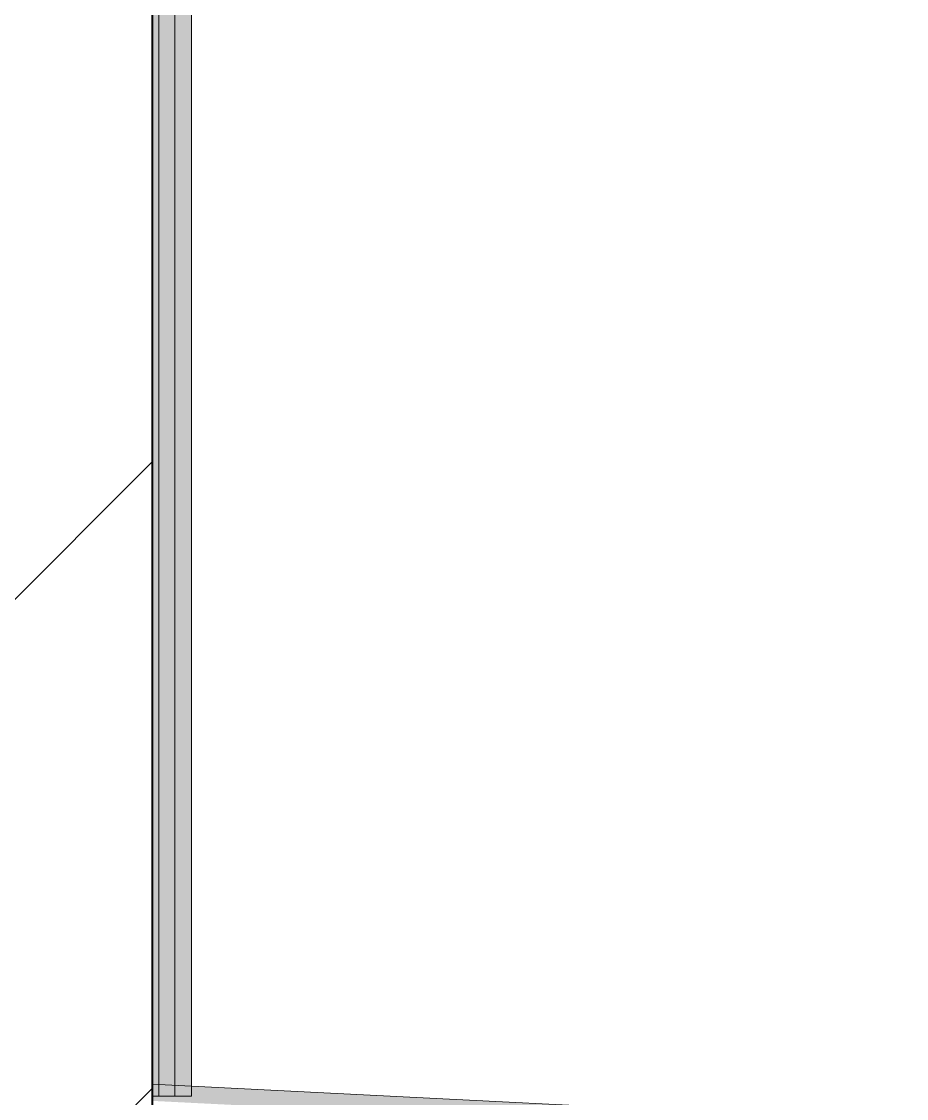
# Model space of a CAD drawing. Header units: millimetres. Extents: x -515342 to 330399, y -224905 to 507333.
# Drawn here: x 256116.8 to 256338.7, y 101749.4 to 102019.5 of the extents above; entities that cross this region are included whole.
import ezdxf

# ---------------------------------------------------------------- set-up
doc = ezdxf.new("R2010")
doc.units = ezdxf.units.MM
for name, color, linetype, lineweight in [('Крыша', 7, 'Continuous', 0), ('Стены внутренние', 7, 'Continuous', 0), ('Стены наружные', 7, 'Continuous', 0), ('Стены несущие', 7, 'Continuous', 0), ('Стены отделка', 7, 'Continuous', 0), ('Стены перегородки', 7, 'Continuous', 0), ('Стены штриховка', 7, 'Continuous', 0)]:
    doc.layers.add(name, color=color, linetype=linetype, lineweight=lineweight)

msp = doc.modelspace()

# ---------------------------------------------------------------- hatches: boundary and pattern name
at = {"layer": 'Крыша'}
msp.add_hatch(color=256, dxfattribs=at).paths.add_polyline_path([(257889.7706, 101661.3929), (257889.7706, 101665.5929), (256149.4135, 101753.0028), (256149.4135, 101748.8028), (257833.5421, 101664.217)])
at = {"layer": 'Стены внутренние'}
h = msp.add_hatch(dxfattribs=at)
h.set_pattern_fill('FP_45', color=256, style=0, pattern_type=2)
h.set_pattern_definition([(45, (255037.12, 95610.5), (-235.732, 235.732), []), (45, (255194.28, 95610.5), (-235.732, 235.732), [])])
h.paths.add_polyline_path([(256119.5154, 101195.2042), (256149.7107, 101195.2042), (256149.7107, 105181.3929), (255769.7107, 105181.3929), (255769.7107, 101195.2042), (256012.3887, 101195.2042)])
at = {"layer": 'Стены наружные'}
for points in [[(256149.4135, 101750.0028), (256151.2135, 101750.0028), (256151.2135, 102231.3929), (256149.4135, 102231.3929), (256149.4135, 101834.7895)], [(256151.2135, 101750.0028), (256155.2135, 101750.0028), (256155.2135, 102231.3929), (256151.2135, 102231.3929), (256151.2135, 101834.7895)], [(256155.2135, 101750.0028), (256159.4135, 101750.0028), (256159.4135, 102231.3929), (256155.2135, 102231.3929), (256155.2135, 101834.7895)]]:
    msp.add_hatch(color=256, dxfattribs=at).paths.add_polyline_path(points)

# ---------------------------------------------------------------- linework, layer by layer
at = {"layer": 'Крыша'}
for p, q in [((257889.7706, 101665.5929), (256149.4135, 101753.0028)), ((256149.4135, 101750.0028), (256149.4135, 101695.8028))]:
    msp.add_line(p, q, dxfattribs=at)
at = {"layer": 'Стены несущие'}
msp.add_line((256149.7107, 101195.2042), (256149.7107, 105181.3929), dxfattribs=at)
at = {"layer": 'Стены отделка'}
for p, q in [((256159.4135, 101750.0028), (256159.4135, 102231.3929)), ((256151.2135, 101750.0028), (256159.4135, 101750.0028))]:
    msp.add_line(p, q, dxfattribs=at)
at = {"layer": 'Стены перегородки'}
for p, q in [((256149.4135, 102231.3929), (256149.4135, 101750.0028)), ((256151.2135, 101750.0028), (256151.2135, 102231.3929)), ((256149.4135, 101750.0028), (256151.2135, 101750.0028))]:
    msp.add_line(p, q, dxfattribs=at)
at = {"layer": 'Стены штриховка'}
msp.add_line((256155.2135, 101750.0028), (256155.2135, 102231.3929), dxfattribs=at)

doc.saveas('drawing.dxf')
